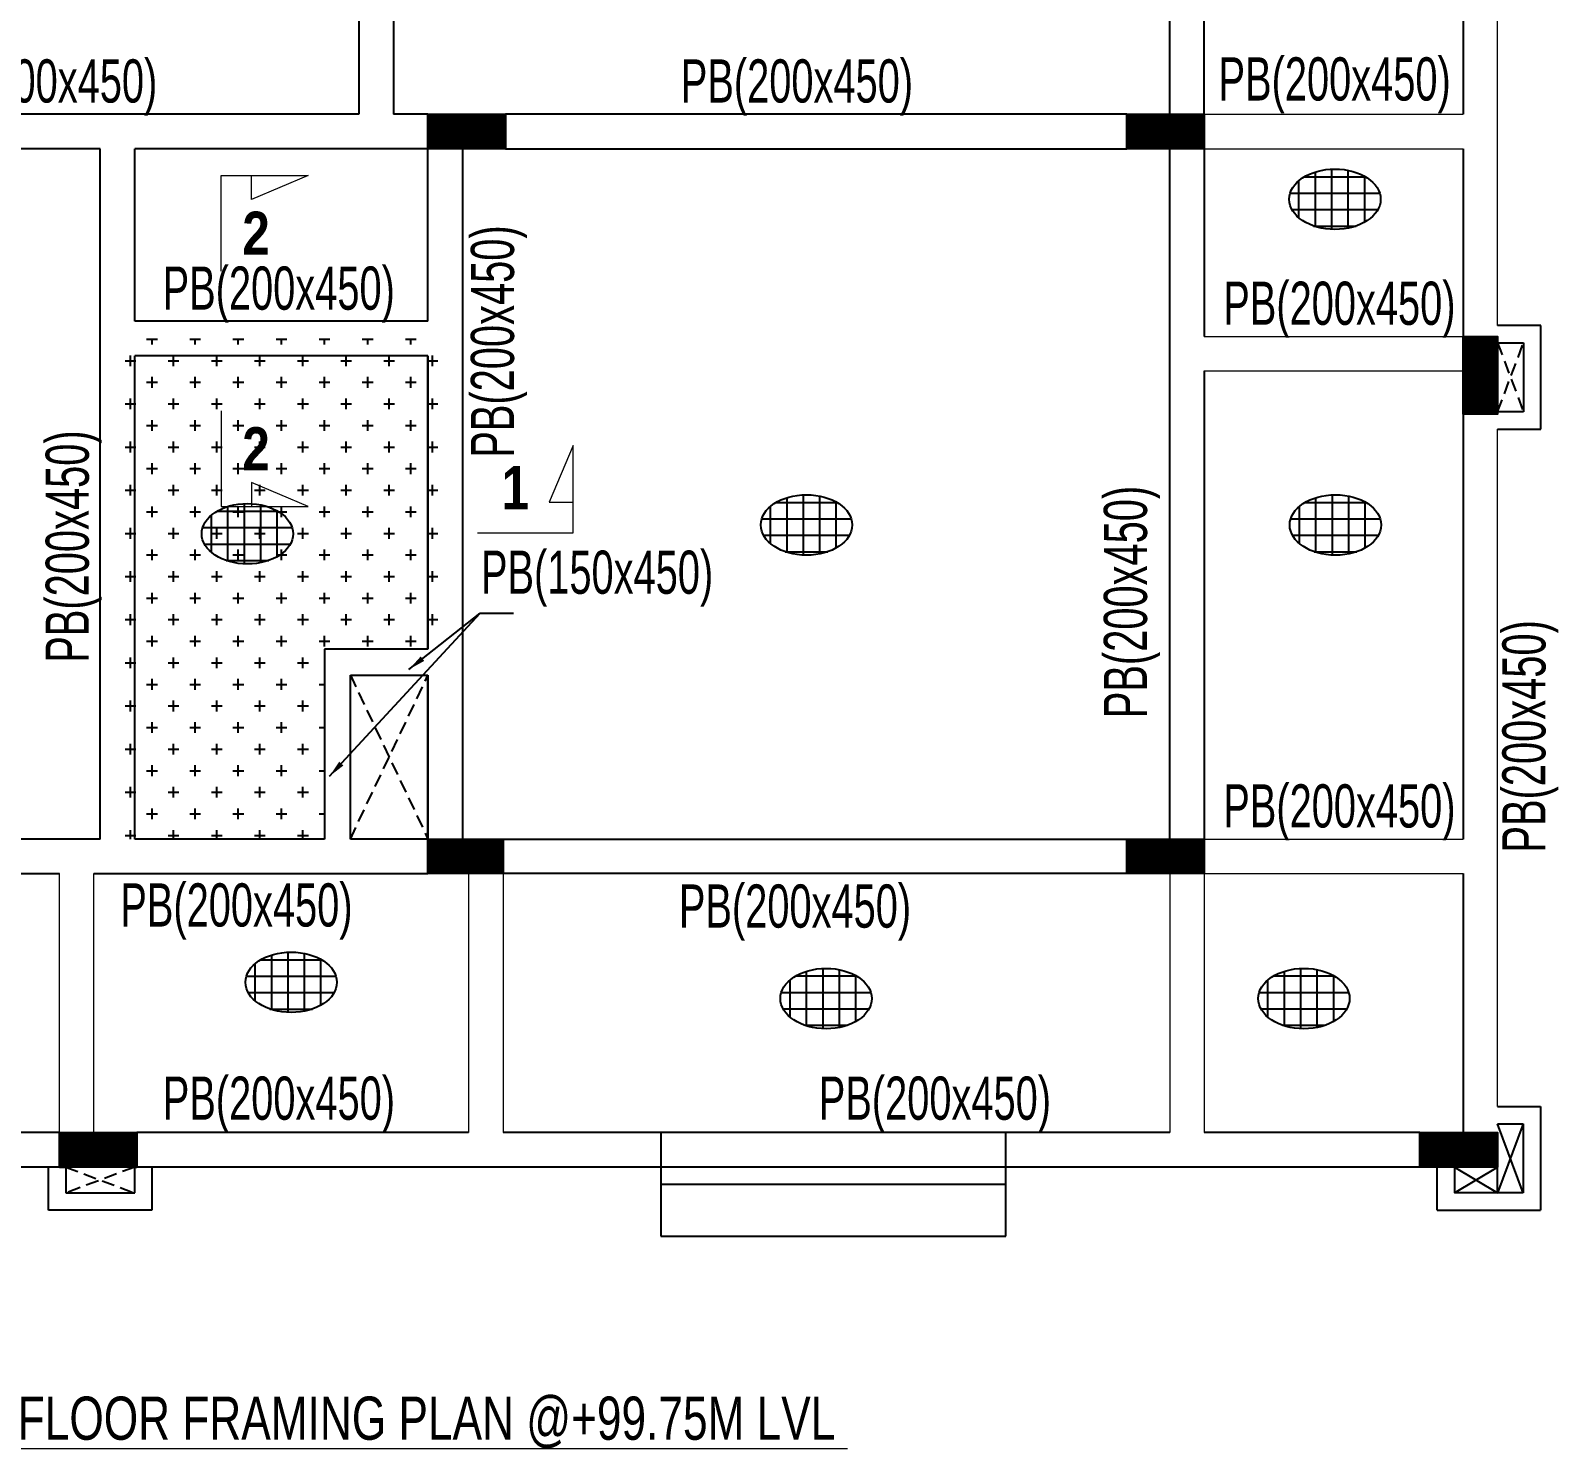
# Model space of a CAD drawing. Header units: millimetres. Extents: x 1798 to 243113, y 1193 to 150435.
# Drawn here: x 72423 to 81280, y 9726 to 17940 of the extents above; entities that cross this region are included whole.
import ezdxf

# ---------------------------------------------------------------- set-up
doc = ezdxf.new("R2010")
doc.units = ezdxf.units.MM
doc.linetypes.add('CONTINU', pattern=[0])
doc.linetypes.add('HIDDEN', pattern=[0.375, 0.25, -0.125])
for name, color, linetype, lineweight in [('-S-TEXT', 6, 'Continuous', 0), ('A-OPNG-WNDW', 4, 'Continuous', 20), ('S - BEAM TXT', 30, 'Continuous', 13), ('SEC TEXT', 50, 'Continuous', 5), ('section symb', 5, 'Continuous', 0)]:
    doc.layers.add(name, color=color, linetype=linetype, lineweight=lineweight)
for name, color, linetype in [('A-WALL-PATT', 7, 'Continuous'), ('beam', 4, 'Continuous'), ('BEAM-1', 7, 'CONTINU'), ('column', 5, 'Continuous'), ('DIM', 8, 'Continuous')]:
    doc.layers.add(name, color=color, linetype=linetype)
doc.styles.add('GFC', font='ARIALN.TTF')
doc.styles.add('S - GRID TXT', font='ARIALNB.TTF')
doc.styles.add('sd', font='ARIALNB.TTF')
doc.styles.add('SOBHA', font='swisscl.ttf')
doc.dimstyles.new('GFC- 50', dxfattribs={"dimscale": 100, "dimtxt": 1, "dimasz": 0.6, "dimexe": 0.2, "dimexo": 0, "dimgap": 0.1, "dimtad": 1, "dimdec": 0, "dimzin": 1, "dimdsep": 46, "dimtxsty": 'GFC', "dimblk": 'OBLIQUE', "dimcen": 0, "dimclrd": 8, "dimclre": 8, "dimclrt": 6, "dimazin": 2, "dimtfac": 1, "dimtdec": 0, "dimtmove": 1, "dimatfit": 3, "dimfxl": 1, "dimtolj": 1, "dimlwd": -1, "dimlwe": 9, "dimarcsym": 0})
pattern_1 = [(225, (47346.13085, 35902.07396), (0.08838834765, -0.08838834765), [])]

# ---------------------------------------------------------------- blocks, each defined once
blk = doc.blocks.new('_OBLIQUE')
at = {"color": 0, "linetype": 'ByBlock'}
blk.add_line((-0.5, -0.5), (0.5, 0.5), dxfattribs=at)

msp = doc.modelspace()

# ---------------------------------------------------------------- hatches: boundary and pattern name
at = {"layer": 'A-WALL-PATT'}
h = msp.add_hatch(dxfattribs=at)
h.set_pattern_fill('ANSI31', color=8)
h.set_pattern_definition([(45, (136877.11802, 33089.95853), (-0.08838834765, 0.08838834765), [])])
h.paths.add_polyline_path([(74726.9, 17455.9), (74726.9, 17255.9), (75176.9, 17255.9), (75176.9, 17455.9)])
h = msp.add_hatch(dxfattribs=at)
h.set_pattern_fill('ANSI31', color=8)
h.set_pattern_definition([(45, (140927.11798, 33089.95673), (-0.08838834765, 0.08838834765), [])])
h.paths.add_polyline_path([(78776.9, 17455.9), (78776.9, 17255.9), (79226.9, 17255.9), (79226.9, 17455.9)])
h = msp.add_hatch(dxfattribs=at)
h.set_pattern_fill('CROSS', color=8, scale=500)
h.set_pattern_definition([(0, (47346.13, 35902.07), (125, 125), [62.5, -187.5]), (90, (47377.38, 35870.82), (-125, 125), [62.5, -187.5])])
edge = h.paths.add_edge_path()
edge.add_line((74735.5, 14355.9), (74126.9, 14355.9))
edge.add_line((74126.9, 14355.9), (74126.9, 13255.9))
edge.add_line((74126.9, 13255.9), (72926.9, 13255.9))
edge.add_line((72926.9, 13255.9), (72926.9, 16155.9))
edge.add_line((72926.9, 16155.9), (74826.9, 16155.9))
edge.add_line((74826.9, 16155.9), (74826.9, 14355.9))
h = msp.add_hatch(dxfattribs=at)
h.set_pattern_fill('ANSI31', color=8, angle=90)
h.set_pattern_definition([(135, (47346.13085, 35902.07396), (-0.08838834765, -0.08838834765), [])])
h.paths.add_polyline_path([(80926.9, 15718.2), (80926.9, 16168.2), (80726.9, 16168.2), (80726.9, 15718.2)])
h = msp.add_hatch(dxfattribs=at)
h.set_pattern_fill('ANSI31', color=8)
h.set_pattern_definition([(45, (136877.11802, 28889.95694), (-0.08838834765, 0.08838834765), [])])
h.paths.add_polyline_path([(74726.9, 13255.9), (74726.9, 13055.9), (75161.9, 13055.9), (75161.9, 13255.9)])
h = msp.add_hatch(dxfattribs=at)
h.set_pattern_fill('ANSI31', color=8)
h.set_pattern_definition([(45, (140927.11798, 28889.95694), (-0.08838834765, 0.08838834765), [])])
h.paths.add_polyline_path([(78776.9, 13255.9), (78776.9, 13055.9), (79226.9, 13055.9), (79226.9, 13255.9)])
h = msp.add_hatch(dxfattribs=at)
h.set_pattern_fill('ANSI31', color=8, angle=180)
h.set_pattern_definition(pattern_1)
h.paths.add_polyline_path([(73040.3, 11355.9), (73040.3, 11555.9), (72590.3, 11555.9), (72590.3, 11355.9)])
h = msp.add_hatch(dxfattribs=at)
h.set_pattern_fill('ANSI31', color=8, angle=180)
h.set_pattern_definition(pattern_1)
h.paths.add_polyline_path([(80926.9, 11355.9), (80926.9, 11555.9), (80476.9, 11555.9), (80476.9, 11355.9)])
at = {"layer": 'DIM'}
h = msp.add_hatch(dxfattribs=at)
h.set_pattern_fill('ANSI37', color=256, scale=30, angle=45)
h.set_pattern_definition([(90, (-86626.14, 123487.79), (-95.25, 2e-14), []), (180, (-86626.14, 123487.79), (-2e-14, -95.25), [])])
edge = h.paths.add_edge_path()
edge.add_ellipse((79983.9, 16962.8), major_axis=(-265, 0), ratio=0.660377, start_angle=0, end_angle=360)
h = msp.add_hatch(dxfattribs=at)
h.set_pattern_fill('ANSI37', color=256, scale=30, angle=45)
h.set_pattern_definition([(90, (-89688.9, 121600.83), (-95.25, 2e-14), []), (180, (-89688.9, 121600.83), (-2e-14, -95.25), [])])
edge = h.paths.add_edge_path()
edge.add_ellipse((76921.1, 15075.8), major_axis=(-265, 0), ratio=0.660377, start_angle=0, end_angle=360)
h = msp.add_hatch(dxfattribs=at)
h.set_pattern_fill('ANSI37', color=256, scale=30, angle=45)
h.set_pattern_definition([(90, (-86622.81, 121600.83), (-95.25, 2e-14), []), (180, (-86622.81, 121600.83), (-2e-14, -95.25), [])])
edge = h.paths.add_edge_path()
edge.add_ellipse((79987.2, 15075.8), major_axis=(-265, 0), ratio=0.660377, start_angle=0, end_angle=360)
h = msp.add_hatch(dxfattribs=at)
h.set_pattern_fill('ANSI37', color=256, scale=30, angle=45)
h.set_pattern_definition([(90, (-92929.59, 121549.78), (-95.25, 2e-14), []), (180, (-92929.59, 121549.78), (-2e-14, -95.25), [])])
edge = h.paths.add_edge_path()
edge.add_ellipse((73680.4, 15024.8), major_axis=(-265, 0), ratio=0.660377, start_angle=0, end_angle=360)
h = msp.add_hatch(dxfattribs=at)
h.set_pattern_fill('ANSI37', color=256, scale=30, angle=45)
h.set_pattern_definition([(90, (-92675.97, 118951.33), (-95.25, 2e-14), []), (180, (-92675.97, 118951.33), (-2e-14, -95.25), [])])
edge = h.paths.add_edge_path()
edge.add_ellipse((73934, 12426.3), major_axis=(-265, 0), ratio=0.660377, start_angle=0, end_angle=360)
h = msp.add_hatch(dxfattribs=at)
h.set_pattern_fill('ANSI37', color=256, scale=30, angle=45)
h.set_pattern_definition([(90, (-89575.26, 118856.91), (-95.25, 2e-14), []), (180, (-89575.26, 118856.91), (-2e-14, -95.25), [])])
edge = h.paths.add_edge_path()
edge.add_ellipse((77034.7, 12331.9), major_axis=(-265, 0), ratio=0.660377, start_angle=0, end_angle=360)
h = msp.add_hatch(dxfattribs=at)
h.set_pattern_fill('ANSI37', color=256, scale=30, angle=45)
h.set_pattern_definition([(90, (-86805.88, 118856.91), (-95.25, 2e-14), []), (180, (-86805.88, 118856.91), (-2e-14, -95.25), [])])
edge = h.paths.add_edge_path()
edge.add_ellipse((79804.1, 12331.9), major_axis=(-265, 0), ratio=0.660377, start_angle=0, end_angle=360)

# ---------------------------------------------------------------- linework, layer by layer
at = {"layer": 'A-OPNG-WNDW'}
for p, q in [((80926.9, 16230.9, 239039.1), (80926.9, 20305.4, 347463)), ((79226.9, 17455.9, 478078.2), (80726.9, 17455.9, 239039.1)), ((79226.9, 17255.9, 478078.2), (80726.9, 17255.9, 239039.1)), ((79226.9, 16168.2, 478075.2), (80726.9, 16168.2, 239036.1)), ((79226.9, 15968.2, 239036.1), (80726.9, 15968.2, 239036.1)), ((80926.9, 11705.9, 239039.1), (80926.9, 15630.9, 239039.1)), ((79226.9, 13255.9, 239039.1), (80726.9, 13255.9, 239039.1)), ((72590.3, 11555.9, 239039.1), (72590.3, 13055.9, 358558.6)), ((72790.3, 11555.9, 239039.1), (72790.3, 13055.9, 358558.6)), ((74961.9, 13055.9, 358558.6), (74961.9, 11555.9, 239039.1)), ((75161.9, 13055.9, 358558.6), (75161.9, 11555.9, 239039.1)), ((79026.9, 13055.9, 239039.1), (79026.9, 11555.9, 239039.1)), ((79226.9, 13055.9, 239039.1), (79226.9, 11555.9, 239039.1)), ((79226.9, 13055.9, 239039.1), (80726.9, 13055.9, 239039.1))]:
    msp.add_line(p, q, dxfattribs=at)
at = {"layer": 'A-OPNG-WNDW', "color": 8}
for p, q in [((80926.9, 16168.2, 239039.1), (80926.9, 16130.9, 246580.1)), ((80926.9, 15730.9, 239039.1), (80926.9, 15718.2, 239039.1))]:
    msp.add_line(p, q, dxfattribs=at)
at = {"layer": 'beam'}
for p, q in [((74326.9, 21455.9, 239039.7), (74326.9, 17455.9, 358559.3)), ((74526.9, 21455.9, 119520.2), (74526.9, 17455.9, 239039.7)), ((79026.9, 17455.9, 358558.6), (79026.9, 21455.9, 239039.1)), ((79226.5, 17456.4, 358560.1), (79226.5, 20928.4, 254816.3)), ((80726.9, 20705.4, 358558.6), (80726.9, 17455.9, 239039.1)), ((74326.9, 17455.9, 358559.3), (71126.9, 17455.9, 358558.6)), ((74326.9, 17455.9, 239039.1), (74326.9, 17455.9, 239039.1)), ((74726.9, 17455.9, 358558.6), (74526.9, 17455.9, 298798.9)), ((78776.9, 17455.9, 365589.2), (75176.9, 17455.9, 239039.1)), ((72826.9, 17255.9, 358558.6), (71126.9, 17255.9, 358558.6)), ((72826.9, 13255.9, 239039.1), (72826.9, 17255.9, 358558.6)), ((74726.9, 17255.9, 358558.6), (73026.9, 17255.9, 358558.6)), ((73026.9, 16255.9, 328678.8), (73026.9, 17255.9, 358558.6)), ((74726.9, 16255.9, 358558.6), (74726.9, 17255.9, 358558.6)), ((74926.9, 17255.9, 239039.1), (74926.9, 13255.9, 358558.6)), ((75176.9, 17255.9, 239039.1), (78776.9, 17255.9, 365589.2)), ((79026.9, 13255.9), (79026.9, 17255.9)), ((79226.9, 17255.9, 239039.1), (79226.9, 16167.4, 239039.1)), ((80726.9, 17255.9, 239039.1), (80726.9, 16168.2, 239039.1)), ((74726.9, 16255.9, 239039.1), (73026.9, 16255.9, 328678.8)), ((73026.9, 13255.9, 239039.1), (73026.9, 16055.9, 322702.8)), ((74726.9, 16055.9, 239039.1), (73026.9, 16055.9, 328678.8)), ((74726.9, 14355.9, 311604.5), (74726.9, 16055.9, 239039.1)), ((74726.9, 16055.9, 239039.1), (74726.9, 14355.9, 239039.1)), ((79226.9, 15968.2, 239036.1), (79226.9, 13255.9, 239039.1)), ((80726.9, 15718.2, 239039.1), (80726.9, 13255.9, 239039.1)), ((74726.9, 14355.9, 239039.1), (74126.9, 14355.9, 239039.1)), ((74126.9, 14355.9, 239039.1), (74126.9, 13255.9, 239039.1)), ((74276.9, 13255.9, 239039.1), (74276.9, 14205.9, 239039.1)), ((74276.9, 14205.9, 239039.1), (74726.9, 14205.9, 239039.1)), ((74726.9, 13255.9, 358558.6), (74726.9, 14205.9, 318007.4)), ((74726.9, 14205.9, 239039.1), (74726.9, 13255.9, 239039.1)), ((72826.9, 13255.9, 302118.9), (71126.9, 13255.9, 358558.6)), ((74126.9, 13255.9, 239039.1), (73026.9, 13255.9, 239039.1)), ((74726.9, 13255.9, 239039.1), (74276.9, 13255.9, 239039.1)), ((75161.9, 13255.9, 358558.6), (78776.9, 13255.9, 232039.4)), ((71126.9, 13055.9, 358558.6), (72590.3, 13055.9, 358558.6)), ((72790.3, 13055.9, 358558.6), (74726.9, 13055.9, 358558.6)), ((78776.9, 13055.9, 232039.4), (75161.9, 13055.9, 358558.6)), ((80726.9, 13055.9, 239039.1), (80726.9, 11555.9, 239039.1)), ((72590.3, 11555.9, 239039.1), (71776.9, 11555.9, 239039.1)), ((74961.9, 11555.9, 239039.1), (73040.3, 11555.9, 239039.1)), ((79026.9, 11555.9, 239039.1), (75161.9, 11555.9, 239039.1)), ((80476.9, 11555.9, 239039.1), (79226.9, 11555.9, 239039.1)), ((72590.3, 11355.9, 239039.1), (66176.9, 11355.9, 239039.1)), ((80476.9, 11355.9, 239039.1), (73040.3, 11355.9, 239039.1))]:
    msp.add_line(p, q, dxfattribs=at)
at = {"layer": 'beam', "color": 4}
for p, q in [((81176.9, 16230.9, 239039.1), (80926.9, 16230.9, 239039.1)), ((81176.9, 15630.9, 239039.1), (81176.9, 16230.9, 239039.1)), ((80926.9, 15630.9, 239039.1), (81176.9, 15630.9, 239039.1)), ((80926.9, 11705.9, 239039.1), (81175.6, 11705.9, 239039.1)), ((81175.6, 11705.9, 239039.1), (81175.6, 11105.9, 239039.1)), ((72526.9, 11105.9, 239039.1), (72526.9, 11355.9, 239039.1)), ((73126.9, 11355.9, 239039.1), (73126.9, 11105.9, 239039.1)), ((80576.9, 11105.9, 239039.1), (80576.9, 11355.9, 239039.1)), ((73126.9, 11105.9, 239039.1), (72526.9, 11105.9, 239039.1)), ((80576.9, 11105.9, 239039.1), (81175.6, 11105.9, 239039.1))]:
    msp.add_line(p, q, dxfattribs=at)
at = {"layer": 'beam', "color": 8}
for p, q in [((80926.9, 16130.9, 239039.1), (81076.9, 16130.9, 239039.1)), ((81076.9, 16130.9, 239039.1), (81076.9, 15730.9, 239039.1)), ((81076.9, 15730.9, 239039.1), (80926.9, 15730.9, 239039.1)), ((81075.6, 11605.9, 239039.1), (80925.6, 11205.9, 239039.1)), ((80926.9, 11605.9, 239039.1), (81075.6, 11605.9, 239039.1)), ((81075.6, 11205.9, 239039.1), (80926.9, 11605.9, 239039.1)), ((81075.6, 11605.9, 239039.1), (81075.6, 11205.9, 239039.1)), ((76076.9, 11554.8, 239039.1), (76076.9, 10954.8, 239039.1)), ((78076.9, 10954.8, 239039.1), (78076.9, 11554.8, 239039.1)), ((72590.3, 11355.9, 239039.1), (72626.9, 11355.9, 239039.1)), ((72626.9, 11355.9, 239039.1), (72626.9, 11205.9, 239039.1)), ((73026.9, 11355.9, 239039.1), (73040.3, 11355.9, 239039.1)), ((73026.9, 11205.9, 239039.1), (73026.9, 11355.9, 239039.1)), ((80676.9, 11205.9, 239039.1), (80926.9, 11355.9, 239039.1)), ((80676.9, 11355.9, 239039.1), (80925.6, 11205.9, 239039.1)), ((80676.9, 11355.9, 239039.1), (80676.9, 11205.9, 239039.1)), ((80925.6, 11205.9, 239039.1), (80925.6, 11355.9, 239039.1)), ((78076.9, 11254.8, 239039.1), (76076.9, 11254.8, 239039.1)), ((72626.9, 11205.9, 239039.1), (73026.9, 11205.9, 239039.1)), ((81075.6, 11205.9, 239039.1), (80676.9, 11205.9, 239039.1)), ((76076.9, 10954.8, 239039.1), (78076.9, 10954.8, 239039.1))]:
    msp.add_line(p, q, dxfattribs=at)
at = {"layer": 'beam', "color": 8, "linetype": 'HIDDEN', "ltscale": 300}
for p, q in [((80926.9, 16130.9, 239039.1), (81076.9, 15730.9, 239039.1)), ((80926.9, 15730.9, 239039.1), (81076.9, 16130.9, 239039.1)), ((74276.9, 13255.9, 239039.1), (74726.9, 14205.9, 318007.4)), ((74276.9, 14205.9, 239039.1), (74726.9, 13255.9, 239039.1)), ((72626.9, 11355.9, 239039.1), (73026.9, 11205.9, 239039.1)), ((73026.9, 11355.9, 239039.1), (72626.9, 11205.9, 239039.1))]:
    msp.add_line(p, q, dxfattribs=at)
at = {"layer": 'BEAM-1', "color": 3}
for centre in [(79983.9, 16962.8, 239039.1), (76921.1, 15075.8, 239039.1), (79987.2, 15075.8, 239039.1), (73680.4, 15024.8, 239039.1), (73934, 12426.3, 239039.1), (77034.7, 12331.9, 239039.1), (79804.1, 12331.9, 239039.1)]:
    msp.add_ellipse(centre, major_axis=(-265, 0), ratio=0.660377, dxfattribs=at)
at = {"layer": 'column'}
for points, elevation in [([(74726.9, 17455.9), (75176.9, 17455.9), (75176.9, 17255.9), (74726.9, 17255.9)], 239039.1), ([(78776.9, 17455.9), (79226.9, 17455.9), (79226.9, 17255.9), (78776.9, 17255.9)], 478078.2), ([(80726.9, 15718.2), (80726.9, 16168.2), (80926.9, 16168.2), (80926.9, 15718.2)], 239039.1), ([(74726.9, 13255.9), (75161.9, 13255.9), (75161.9, 13055.9), (74726.9, 13055.9)], 358558.6), ([(78776.9, 13255.9), (79226.9, 13255.9), (79226.9, 13055.9), (78776.9, 13055.9)], 239039.1), ([(73040.3, 11355.9), (72590.3, 11355.9), (72590.3, 11555.9), (73040.3, 11555.9)], 239039.1), ([(80926.9, 11355.9), (80476.9, 11355.9), (80476.9, 11555.9), (80926.9, 11555.9)], 239039.1)]:
    msp.add_lwpolyline(points, close=True, dxfattribs=dict(at, elevation=elevation))
at = {"layer": 'section symb', "ltscale": 1000}
for points, elevation in [([(73527.6, 16545.9), (73527.6, 17101.2), (74032.5, 17101.2), (73704.4, 16961.9), (73704.4, 17101.2)], 908267.3), ([(73527.6, 15737.8), (73527.6, 15182.5), (74032.5, 15182.5), (73704.4, 15321.8), (73704.4, 15182.5)], 908267.3), ([(75013.9, 15031), (75569.3, 15031), (75569.3, 15535.9), (75429.9, 15207.8), (75569.3, 15207.8)], 239039.1)]:
    msp.add_lwpolyline(points, dxfattribs=dict(at, elevation=elevation))

# ---------------------------------------------------------------- texts
at = {"layer": '-S-TEXT', "style": 'SOBHA'}
msp.add_text('%%UGROUND  FLOOR FRAMING PLAN @+99.75M LVL ', height=250, dxfattribs=at).set_placement((71067.9, 9775.9, 119519.5))
at = {"layer": 'S - BEAM TXT', "char_height": 250, "attachment_point": 8, "style": 'S - GRID TXT'}
for s, insert in [('{\\fSwis721 LtCn BT|b0|i0|c0|p34;\\W0.9;PB(200x450)}', (72484.9, 17447.9, 239039.1)), ('{\\fSwis721 LtCn BT|b0|i0|c0|p34;\\W0.9;PB(200x450)}', (76865.6, 17447.9, 239039.1)), ('{\\fSwis721 LtCn BT|b0|i0|c0|p34;\\W0.9;PB(200x450)}', (79982.4, 17459.7, 239039.1)), ('{\\fSwis721 LtCn BT|b0|i0|c0|p34;\\W0.9;PB(200x450)}', (73861.8, 16247.9, 283858.9)), ('{\\fSwis721 LtCn BT|b0|i0|c0|p34;\\W0.9;PB(200x450)}', (80009.9, 16160.2, 239036.1)), ('{\\fSwis721 LtCn BT|b0|i0|c0|p34;\\W0.9;PB(150x450)}', (75707.2, 14602, 239039.1)), ('{\\fSwis721 LtCn BT|b0|i0|c0|p34;\\W0.9;PB(200x450)}', (80009.9, 13247.9, 119519.5)), ('{\\fSwis721 LtCn BT|b0|i0|c0|p34;\\W0.9;PB(200x450)}', (73616.7, 12674, 119519.5)), ('{\\fSwis721 LtCn BT|b0|i0|c0|p34;\\W0.9;PB(200x450)}', (76854.3, 12667.8, 298798.9)), ('{\\fSwis721 LtCn BT|b0|i0|c0|p34;\\W0.9;PB(200x450)}', (73862.8, 11554.8, 239039.1)), ('{\\fSwis721 LtCn BT|b0|i0|c0|p34;\\W0.9;PB(200x450)}', (77665.3, 11554.8, 239039.1))]:
    msp.add_mtext(s, dxfattribs=dict(at, insert=insert))
at = {"layer": 'S - BEAM TXT', "char_height": 250, "attachment_point": 8, "rotation": 90, "style": 'S - GRID TXT'}
for insert in [(75300.6, 16138.6, 310154.5), (72836.3, 14950.7, 295110.2), (78969.8, 14629.5, 310154.5), (81279.7, 13851.2, 144193.3)]:
    msp.add_mtext('{\\fSwis721 LtCn BT|b0|i0|c0|p34;\\W0.9;PB(200x450)}', dxfattribs=dict(at, insert=insert))
at = {"layer": 'SEC TEXT', "color": 2, "linetype": 'Continuous', "style": 'sd'}
for s, rotation, p in [('2', 359.98936, (73650.8, 16641, 908267.3)), ('2', 0.01064, (73650.8, 15391.8, 908267.3)), ('1', 0.01064, (75153.4, 15166.6, 239039.1))]:
    msp.add_text(s, height=250, rotation=rotation, dxfattribs=at).set_placement(p)

# ---------------------------------------------------------------- leaders
at = {"layer": 'beam', "color": 2}
for points in [[(74156.3, 13619.7, 239039.1), (75028.8, 14564.1, 239039.1), (75222.2, 14564.1, 239039.1)], [(74616.6, 14239, 239039.1), (75028.8, 14564.1, 239039.1)]]:
    msp.add_leader(points, dimstyle='GFC- 50', override={"dimasz": 1, "dimtad": 0}, dxfattribs=at)

doc.saveas('drawing.dxf')
